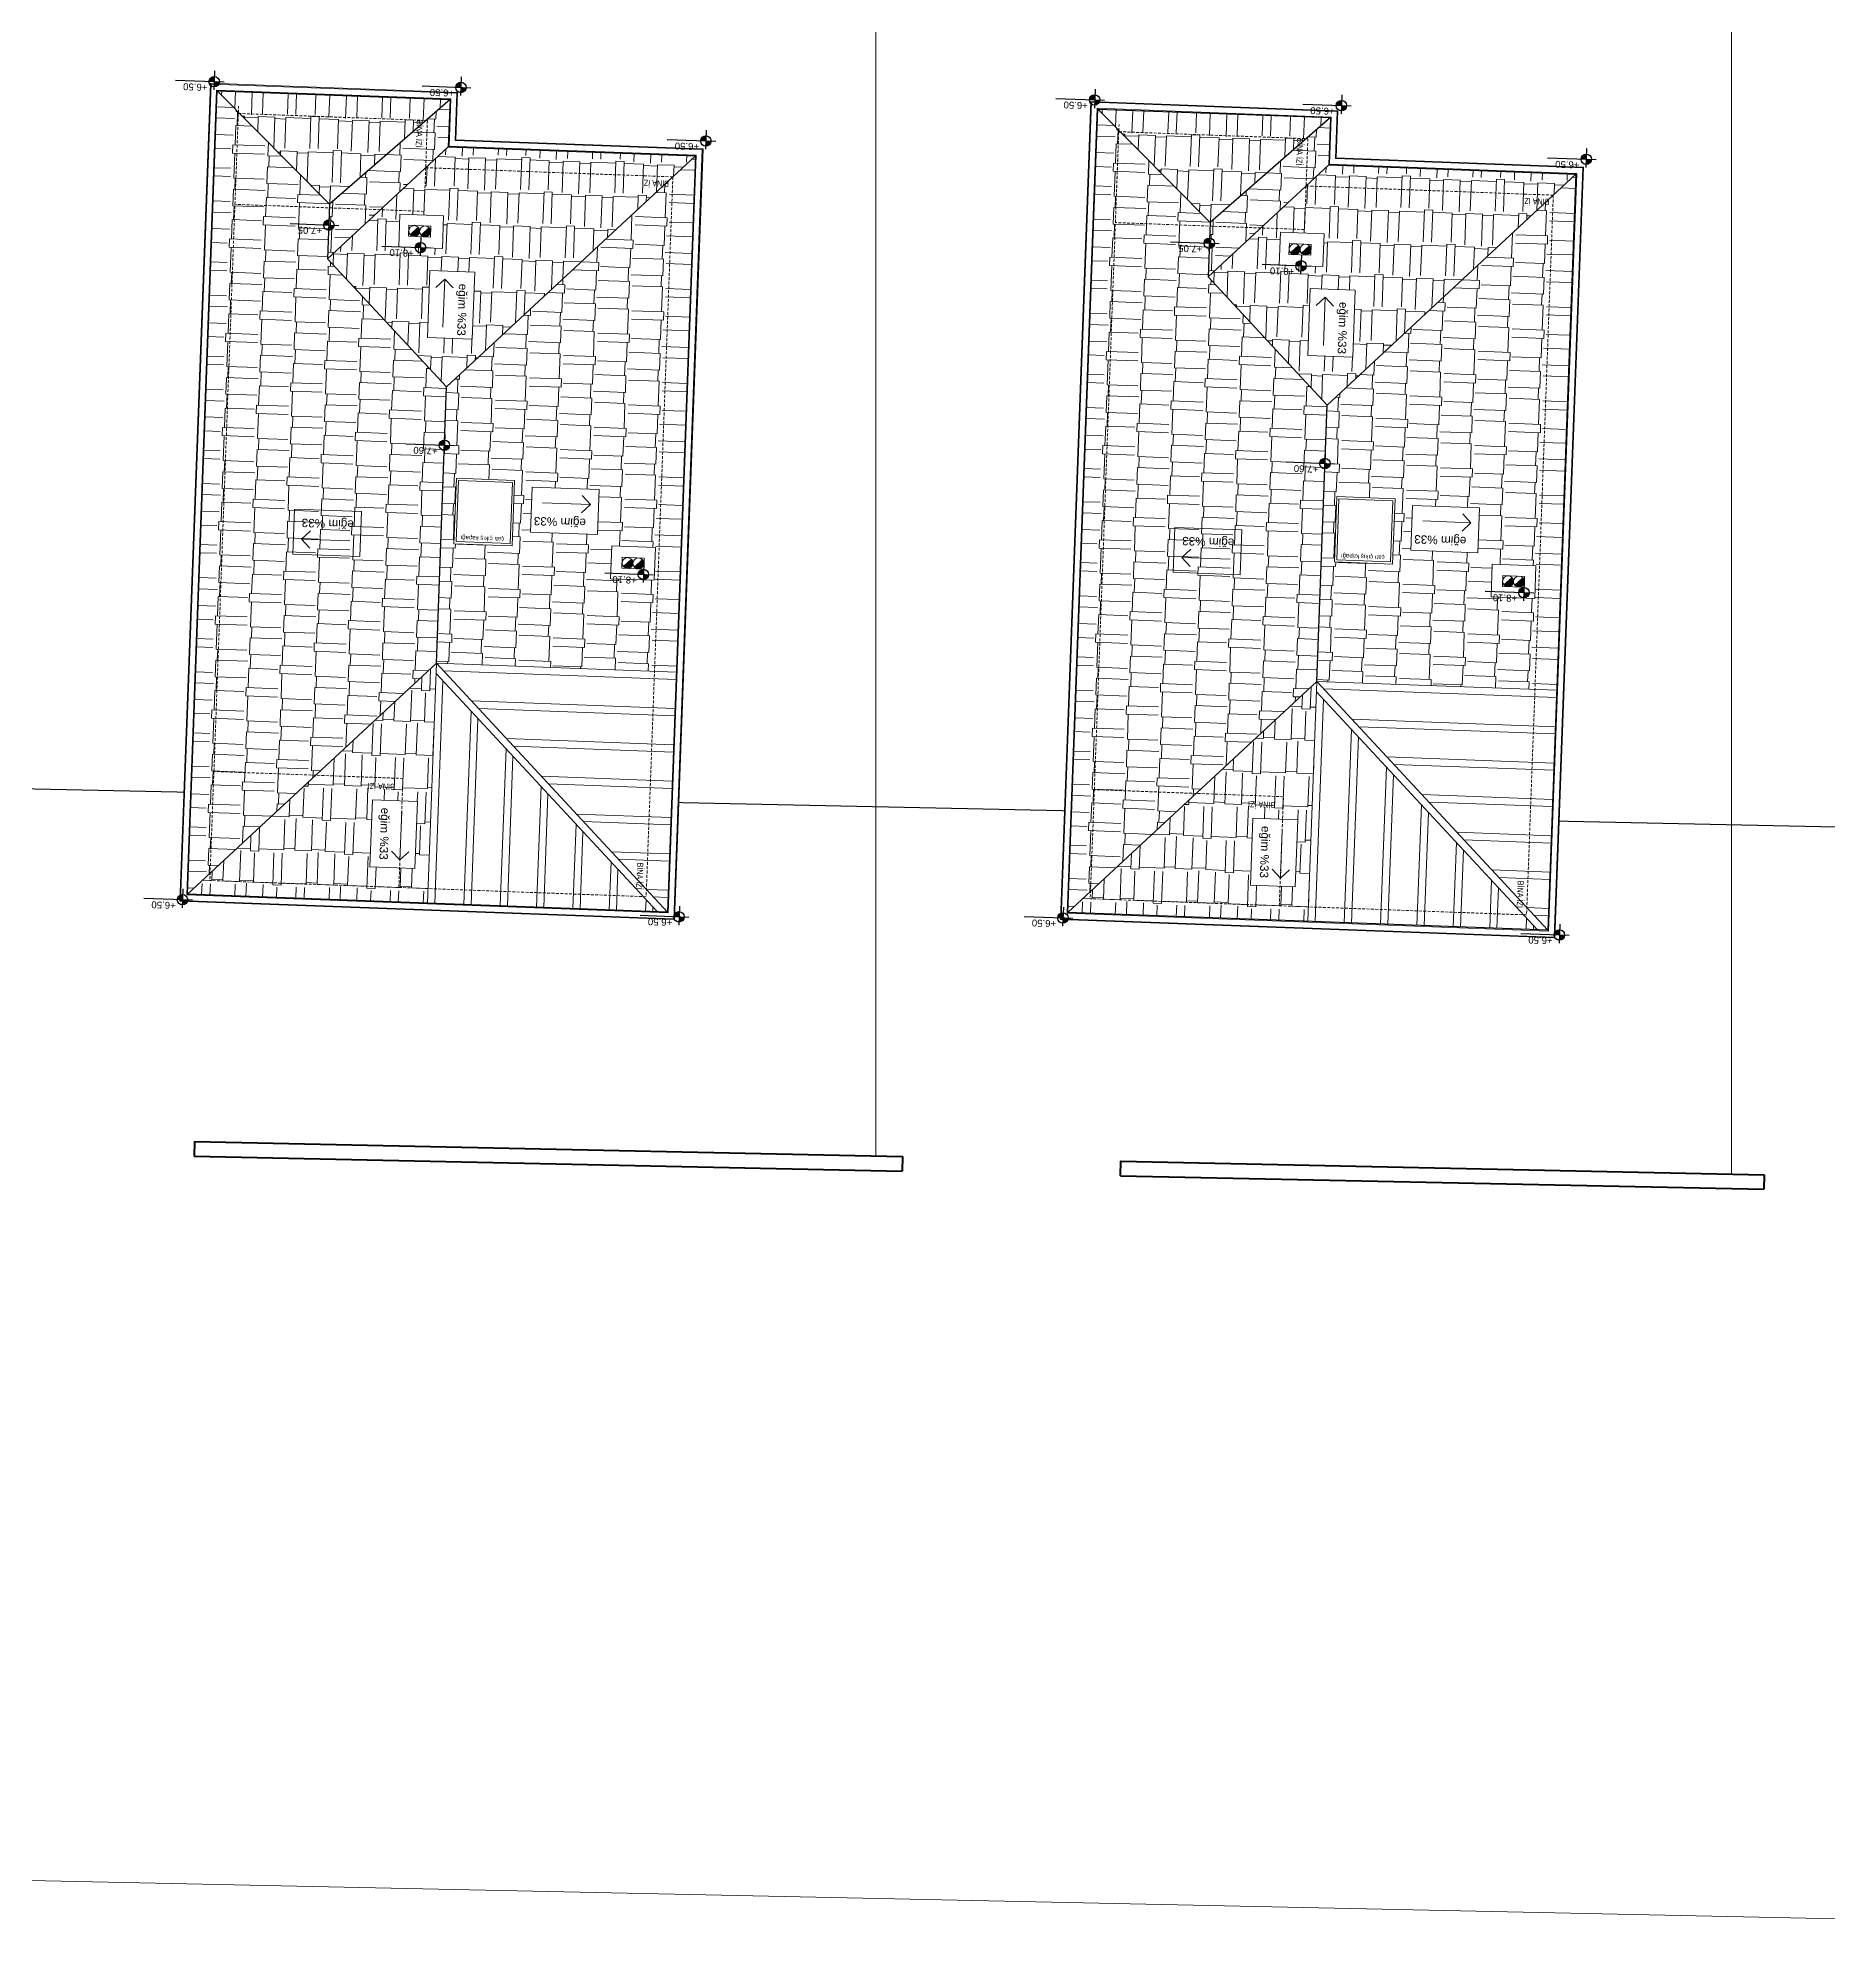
# Model space of a CAD drawing. Header units: centimetres. Extents: x 63871 to 181827, y -95930 to 42199.
# Drawn here: x 173353 to 175814, y -33886 to -31259 of the extents above; entities that cross this region are included whole.
import ezdxf
from ezdxf.enums import TextEntityAlignment as Align

# ---------------------------------------------------------------- set-up
doc = ezdxf.new("R2010")
doc.units = ezdxf.units.CM
doc.linetypes.add('11-021_500-SatisOfisi_220512$0${ Diamond }', pattern=[12, 4, -2, 2, 2, -2])
for name, color, linetype, lineweight in [('03_PARSEL_ALN_YENI', 40, 'Continuous', 0), ('A-AREA-IDEN', 7, 'Continuous', 9), ('ARA SINIRLAR', 225, 'Continuous', 15), ('Baca', 82, 'Continuous', 9), ('İz DÜŞÜMÜ', 7, '11-021_500-SatisOfisi_220512$0${ Diamond }', 18), ('OLUK', 222, 'Continuous', 15), ('PARSEL SINIRI', 12, 'Continuous', 50), ('TARAMA', 251, 'Continuous', 5), ('Çatı', 144, 'Continuous', 30), ('ÇEKME MESAFESİ', 5, 'Continuous', 25)]:
    doc.layers.add(name, color=color, linetype=linetype, lineweight=lineweight)
doc.layers.add('KOT', color=171, linetype='Continuous')
doc.styles.add('Arial', font='Arial.ttf', dxfattribs={"height": 250})
doc.styles.add('Arial_1', font='Arial.ttf', dxfattribs={"height": 300})
doc.styles.add('MtXpl_Arial_Narrow_1', font='')
doc.styles.get('MtXpl_Arial_Narrow_1').set_extended_font_data('Arial Narrow')
pattern_1 = [(177.87319, (372834.166, -3423.594), (-98.784803, -42.082955), [22.86, -19.05, 26.67, -11.43, 34.29, -15.24]), (177.87319, (372811.25, -3424.65), (-98.784803, -42.082955), [19.05, -72.39, 15.24, -22.86]), (177.87319, (372765.74, -3418.194), (-98.784803, -42.082955), [11.43, -118.11]), (267.87319, (372834.166, -3423.594), (30.6659616, -46.8903553), [43.815, -139.065]), (267.87319, (372811.322, -3422.746), (30.6659616, -46.8903553), [42.8625, -140.0175]), (267.87319, (372792.285, -3422.04), (30.6659616, -46.8903553), [40.005, -142.875]), (267.87319, (372765.74, -3418.194), (30.6659616, -46.8903553), [43.815, -139.065]), (267.87319, (372754.317, -3417.77), (30.6659616, -46.8903553), [43.815, -139.065]), (267.87319, (372719.945, -3419.352), (30.6659616, -46.8903553), [41.91, -140.97])]
pattern_2 = [(87.87319, (372834.166, -3423.594), (-42.082955, 98.784803), [22.86, -19.05, 26.67, -11.43, 34.29, -15.24]), (87.87319, (372833.11, -3400.68), (-42.082955, 98.784803), [19.05, -72.39, 15.24, -22.86]), (87.87319, (372839.567, -3355.167), (-42.082955, 98.784803), [11.43, -118.11]), (177.87319, (372834.166, -3423.594), (-46.8903553, -30.6659616), [43.815, -139.065]), (177.87319, (372835.015, -3400.75), (-46.8903553, -30.6659616), [42.8625, -140.0175]), (177.87319, (372835.722, -3381.713), (-46.8903553, -30.6659616), [40.005, -142.875]), (177.87319, (372839.567, -3355.167), (-46.8903553, -30.6659616), [43.815, -139.065]), (177.87319, (372839.99, -3343.745), (-46.8903553, -30.6659616), [43.815, -139.065]), (177.87319, (372838.408, -3309.373), (-46.8903553, -30.6659616), [41.91, -140.97])]
pattern_3 = [(177.87319, (371624.237, -3398.555), (-98.784803, -42.082955), [22.86, -19.05, 26.67, -11.43, 34.29, -15.24]), (177.87319, (371601.322, -3399.61), (-98.784803, -42.082955), [19.05, -72.39, 15.24, -22.86]), (177.87319, (371555.81, -3393.154), (-98.784803, -42.082955), [11.43, -118.11]), (267.87319, (371624.237, -3398.555), (30.6659616, -46.8903553), [43.815, -139.065]), (267.87319, (371601.393, -3397.707), (30.6659616, -46.8903553), [42.8625, -140.0175]), (267.87319, (371582.356, -3397), (30.6659616, -46.8903553), [40.005, -142.875]), (267.87319, (371555.81, -3393.154), (30.6659616, -46.8903553), [43.815, -139.065]), (267.87319, (371544.39, -3392.73), (30.6659616, -46.8903553), [43.815, -139.065]), (267.87319, (371510.016, -3394.313), (30.6659616, -46.8903553), [41.91, -140.97])]
pattern_4 = [(87.87319, (371624.237, -3398.555), (-42.082955, 98.784803), [22.86, -19.05, 26.67, -11.43, 34.29, -15.24]), (87.87319, (371623.18, -3375.64), (-42.082955, 98.784803), [19.05, -72.39, 15.24, -22.86]), (87.87319, (371629.64, -3330.13), (-42.082955, 98.784803), [11.43, -118.11]), (177.87319, (371624.237, -3398.555), (-46.8903553, -30.6659616), [43.815, -139.065]), (177.87319, (371625.086, -3375.71), (-46.8903553, -30.6659616), [42.8625, -140.0175]), (177.87319, (371625.793, -3356.674), (-46.8903553, -30.6659616), [40.005, -142.875]), (177.87319, (371629.638, -3330.128), (-46.8903553, -30.6659616), [43.815, -139.065]), (177.87319, (371630.062, -3318.706), (-46.8903553, -30.6659616), [43.815, -139.065]), (177.87319, (371628.48, -3284.334), (-46.8903553, -30.6659616), [41.91, -140.97])]

# ---------------------------------------------------------------- blocks, each defined once
blk = doc.blocks.new('afadfa')
at = {"layer": 'Baca'}
h = blk.add_hatch(color=0, dxfattribs=at)
h.dxf.hatch_style = 1
h.paths.add_polyline_path([(525548.6, 4261233.8, 0.670516), (525535.8, 4261228.6, 0.199315), (525538, 4261223.2)])
h = blk.add_hatch(color=0, dxfattribs=at)
h.dxf.hatch_style = 1
h.paths.add_polyline_path([(525563.7, 4261233.8, 0.675614), (525550.8, 4261228.6, 0.202965), (525553, 4261223.2)])
for p, q in [((525538, 4261223.2), (525548.6, 4261233.8)), ((525553, 4261223.2), (525563.7, 4261233.8))]:
    blk.add_line(p, q, dxfattribs=at)
blk.add_lwpolyline([(525535.8, 4261236.1), (525565.8, 4261236), (525565.8, 4261221), (525535.8, 4261221.1)], close=True, dxfattribs=at)
for centre in [(525543.3, 4261228.6), (525558.3, 4261228.6)]:
    blk.add_circle(centre, 7.5, dxfattribs=at)

msp = doc.modelspace()

# ---------------------------------------------------------------- linework, layer by layer
at = {"layer": '03_PARSEL_ALN_YENI'}
msp.add_line((172965.1, -33783.4), (177836.1, -33886.3), dxfattribs=at)
at = {"layer": '03_PARSEL_ALN_YENI', "lineweight": 0}
msp.add_line((172965.1, -33783.4), (177836.1, -33886.3), dxfattribs=at)
at = {"layer": 'ARA SINIRLAR', "color": 5}
for p, q in [((174504.3, -31133.3), (174504.3, -32795.3)), ((175680.2, -31157.4), (175680.2, -32820.1))]:
    msp.add_line(p, q, dxfattribs=at)
at = {"layer": 'PARSEL SINIRI'}
for p, q in [((173568.3, -32775.5), (173567.9, -32795.5)), ((174541.3, -32796), (174540.9, -32816)), ((175725.4, -32821.1), (175724.9, -32841.1))]:
    msp.add_line(p, q, dxfattribs=at)
for points in [[(173568.3, -32775.5), (174541.3, -32796)], [(173567.9, -32795.5), (174540.9, -32816)], [(174840.8, -32822.4), (174841.3, -32802.4), (175725.4, -32821.1)], [(174840.8, -32822.4), (175724.9, -32841.1)]]:
    msp.add_lwpolyline(points, dxfattribs=at)
at = {"layer": 'ÇEKME MESAFESİ'}
msp.add_lwpolyline([(167715.9, -26282.1), (166969.3, -28297.8), (167520.8, -32108.6), (167588.4, -32168.4), (171622.9, -32254.2), (172718.5, -32277.4), (177562.7, -32379.8), (177815.5, -32385.2), (177831.4, -32370.3), (177946.3, -29738.1), (178260.5, -22584.5)], dxfattribs=at)

# ---------------------------------------------------------------- next in the draw order: wipeouts: each hides what was drawn before it
for points in [[(174267.1, -31411.2), (174227.7, -32470.4), (173548.2, -32445.2), (173590, -31321), (173929.7, -31333.6), (173927.3, -31398.5)], [(175477, -31436.2), (175437.7, -32495.5), (174758.1, -32470.2), (174799.9, -31346), (175139.6, -31358.6), (175137.2, -31423.6)]]:
    msp.add_wipeout(points).dxf.layer = 'OLUK'

# ---------------------------------------------------------------- next in the draw order: hatches: boundary and pattern name
at = {"layer": 'KOT'}
h = msp.add_hatch(color=256, dxfattribs=at)
h.dxf.hatch_style = 1
h.paths.add_polyline_path([(173588.1, -31318.5, 0.009987), (173588.1, -31318.8), (173595.3, -31319.1), (173595.6, -31311.6, 0.414214)])
h = msp.add_hatch(color=256, dxfattribs=at)
h.dxf.hatch_style = 1
h.paths.add_polyline_path([(173595.1, -31325.5, 0.402561), (173602.5, -31318.9), (173595.3, -31318.7)])
h = msp.add_hatch(color=256, dxfattribs=at)
h.dxf.hatch_style = 1
h.paths.add_polyline_path([(173927.2, -31326.4, 0.009987), (173927.2, -31326.7), (173934.3, -31327), (173934.6, -31319.5, 0.414214)])
h = msp.add_hatch(color=256, dxfattribs=at)
h.dxf.hatch_style = 1
h.paths.add_polyline_path([(173934.1, -31333.4, 0.402561), (173941.5, -31326.8), (173934.3, -31326.5)])
h = msp.add_hatch(color=256, dxfattribs=at)
h.dxf.hatch_style = 1
h.paths.add_polyline_path([(174798.1, -31343.6, 0.009987), (174798.1, -31343.9), (174805.2, -31344.1), (174805.5, -31336.7, 0.414214)])
h = msp.add_hatch(color=256, dxfattribs=at)
h.dxf.hatch_style = 1
h.paths.add_polyline_path([(174805, -31350.6, 0.402561), (174812.4, -31344), (174805.2, -31343.7)])
h = msp.add_hatch(color=256, dxfattribs=at)
h.dxf.hatch_style = 1
h.paths.add_polyline_path([(175137.1, -31351.4, 0.009987), (175137.1, -31351.7), (175144.3, -31352), (175144.5, -31344.5, 0.414214)])
h = msp.add_hatch(color=256, dxfattribs=at)
h.dxf.hatch_style = 1
h.paths.add_polyline_path([(175144, -31358.4, 0.402561), (175151.4, -31351.8), (175144.3, -31351.6)])
h = msp.add_hatch(color=256, dxfattribs=at)
h.dxf.hatch_style = 1
h.paths.add_polyline_path([(174263.7, -31400.1, 0.009987), (174263.7, -31400.4), (174270.9, -31400.6), (174271.1, -31393.2, 0.414214)])
h = msp.add_hatch(color=256, dxfattribs=at)
h.dxf.hatch_style = 1
h.paths.add_polyline_path([(174270.6, -31407.1, 0.402561), (174278, -31400.5), (174270.9, -31400.2)])
h = msp.add_hatch(color=256, dxfattribs=at)
h.dxf.hatch_style = 1
h.paths.add_polyline_path([(175473.6, -31425.1, 0.009987), (175473.6, -31425.4), (175480.8, -31425.7), (175481.1, -31418.2, 0.414214)])
h = msp.add_hatch(color=256, dxfattribs=at)
h.dxf.hatch_style = 1
h.paths.add_polyline_path([(175480.6, -31432.1, 0.402561), (175488, -31425.5), (175480.8, -31425.2)])
h = msp.add_hatch(color=256, dxfattribs=at)
h.dxf.hatch_style = 1
h.paths.add_polyline_path([(173745.7, -31515.6, 0.009987), (173745.7, -31515.9), (173752.8, -31516.2), (173753.1, -31508.7, 0.414214)])
h = msp.add_hatch(color=256, dxfattribs=at)
h.dxf.hatch_style = 1
h.paths.add_polyline_path([(173752.6, -31522.6, 0.402561), (173760, -31516), (173752.8, -31515.7)])
h = msp.add_hatch(color=256, dxfattribs=at)
h.dxf.hatch_style = 1
h.paths.add_polyline_path([(173871.7, -31546.6, 0.009987), (173871.7, -31546.8), (173878.8, -31547.1), (173879.1, -31539.7, 0.414214)])
h = msp.add_hatch(color=256, dxfattribs=at)
h.dxf.hatch_style = 1
h.paths.add_polyline_path([(173878.6, -31553.6, 0.402561), (173886, -31547), (173878.8, -31546.7)])
h = msp.add_hatch(color=256, dxfattribs=at)
h.dxf.hatch_style = 1
h.paths.add_polyline_path([(174955.6, -31540.6, 0.009987), (174955.6, -31540.9), (174962.8, -31541.2), (174963, -31533.8, 0.414214)])
h = msp.add_hatch(color=256, dxfattribs=at)
h.dxf.hatch_style = 1
h.paths.add_polyline_path([(174962.5, -31547.7, 0.402561), (174969.9, -31541), (174962.8, -31540.8)])
h = msp.add_hatch(color=256, dxfattribs=at)
h.dxf.hatch_style = 1
h.paths.add_polyline_path([(175081.6, -31571.6, 0.009987), (175081.6, -31571.9), (175088.8, -31572.2), (175089, -31564.7, 0.414214)])
h = msp.add_hatch(color=256, dxfattribs=at)
h.dxf.hatch_style = 1
h.paths.add_polyline_path([(175088.5, -31578.6, 0.402561), (175095.9, -31572), (175088.8, -31571.7)])
h = msp.add_hatch(color=256, dxfattribs=at)
h.dxf.hatch_style = 1
h.paths.add_polyline_path([(173904.5, -31818.3, 0.009987), (173904.5, -31818.5), (173911.7, -31818.8), (173912, -31811.4, 0.414214)])
h = msp.add_hatch(color=256, dxfattribs=at)
h.dxf.hatch_style = 1
h.paths.add_polyline_path([(173911.5, -31825.3, 0.402561), (173918.9, -31818.7), (173911.7, -31818.4)])
h = msp.add_hatch(color=256, dxfattribs=at)
h.dxf.hatch_style = 1
h.paths.add_polyline_path([(175114.5, -31843.3, 0.009987), (175114.5, -31843.6), (175121.6, -31843.9), (175121.9, -31836.4, 0.414214)])
h = msp.add_hatch(color=256, dxfattribs=at)
h.dxf.hatch_style = 1
h.paths.add_polyline_path([(175121.4, -31850.3, 0.402561), (175128.8, -31843.7), (175121.6, -31843.4)])
h = msp.add_hatch(color=256, dxfattribs=at)
h.dxf.hatch_style = 1
h.paths.add_polyline_path([(174178, -31995.8, 0.009987), (174178, -31996.1), (174185.1, -31996.4), (174185.4, -31988.9, 0.414214)])
h = msp.add_hatch(color=256, dxfattribs=at)
h.dxf.hatch_style = 1
h.paths.add_polyline_path([(174184.9, -32002.8, 0.402561), (174192.3, -31996.2), (174185.2, -31996)])
h = msp.add_hatch(color=256, dxfattribs=at)
h.dxf.hatch_style = 1
h.paths.add_polyline_path([(175387.9, -32020.9, 0.009987), (175387.9, -32021.1), (175395.1, -32021.4), (175395.3, -32014, 0.414214)])
h = msp.add_hatch(color=256, dxfattribs=at)
h.dxf.hatch_style = 1
h.paths.add_polyline_path([(175394.8, -32027.9, 0.402561), (175402.2, -32021.3), (175395.1, -32021)])
h = msp.add_hatch(color=256, dxfattribs=at)
h.dxf.hatch_style = 1
h.paths.add_polyline_path([(173544.5, -32442.9, 0.009987), (173544.5, -32443.2), (173551.7, -32443.4), (173552, -32436, 0.414214)])
h = msp.add_hatch(color=256, dxfattribs=at)
h.dxf.hatch_style = 1
h.paths.add_polyline_path([(173551.5, -32449.9, 0.402561), (173558.9, -32443.3), (173551.7, -32443)])
h = msp.add_hatch(color=256, dxfattribs=at)
h.dxf.hatch_style = 1
h.paths.add_polyline_path([(174226.8, -32466.3, 0.009987), (174226.8, -32466.6), (174234, -32466.9), (174234.2, -32459.4, 0.414214)])
h = msp.add_hatch(color=256, dxfattribs=at)
h.dxf.hatch_style = 1
h.paths.add_polyline_path([(174233.7, -32473.3, 0.402561), (174241.1, -32466.7), (174234, -32466.5)])
h = msp.add_hatch(color=256, dxfattribs=at)
h.dxf.hatch_style = 1
h.paths.add_polyline_path([(174754.5, -32467.9, 0.009987), (174754.5, -32468.2), (174761.6, -32468.5), (174761.9, -32461, 0.414214)])
h = msp.add_hatch(color=256, dxfattribs=at)
h.dxf.hatch_style = 1
h.paths.add_polyline_path([(174761.4, -32474.9, 0.402561), (174768.8, -32468.3), (174761.6, -32468)])
h = msp.add_hatch(color=256, dxfattribs=at)
h.dxf.hatch_style = 1
h.paths.add_polyline_path([(175436.7, -32491.4, 0.009987), (175436.7, -32491.7), (175443.9, -32491.9), (175444.2, -32484.5, 0.414214)])
h = msp.add_hatch(color=256, dxfattribs=at)
h.dxf.hatch_style = 1
h.paths.add_polyline_path([(175443.7, -32498.4, 0.402561), (175451.1, -32491.8), (175443.9, -32491.5)])
at = {"layer": 'Çatı', "lineweight": 15}
h = msp.add_hatch(dxfattribs=at)
h.set_pattern_fill('AR-RSHKE', color=251, scale=0.15, angle=267.8732)
h.set_pattern_definition([(267.87319, (371624.237, -3398.555), (42.082955, -98.784803), [22.86, -19.05, 26.67, -11.43, 34.29, -15.24]), (267.87319, (371625.293, -3421.47), (42.082955, -98.784803), [19.05, -72.39, 15.24, -22.86]), (267.87319, (371618.837, -3466.98), (42.082955, -98.784803), [11.43, -118.11]), (357.87319, (371624.237, -3398.555), (46.8903553, 30.6659616), [43.815, -139.065]), (357.87319, (371623.39, -3421.4), (46.8903553, 30.6659616), [42.8625, -140.0175]), (357.87319, (371622.682, -3440.436), (46.8903553, 30.6659616), [40.005, -142.875]), (357.87319, (371618.837, -3466.982), (46.8903553, 30.6659616), [43.815, -139.065]), (357.87319, (371618.413, -3478.404), (46.8903553, 30.6659616), [43.815, -139.065]), (357.87319, (371619.996, -3512.776), (46.8903553, 30.6659616), [41.91, -140.97])])
h.paths.add_polyline_path([(173914.7, -31738.3), (173751.1, -31562.1), (173751.1, -31562.1), (173753.9, -31487.2), (173599.6, -31331.3), (173558.6, -32435.6), (173900.6, -32118)])
h = msp.add_hatch(dxfattribs=at)
h.set_pattern_fill('AR-RSHKE', color=251, scale=0.15, angle=177.8732)
h.set_pattern_definition(pattern_3)
h.paths.add_polyline_path([(173919.4, -31343.2), (173599.6, -31331.3), (173753.9, -31487.2)])
h.paths.add_polyline_path([(173871.2, -31368.6), (173869.6, -31409.7), (173884.8, -31410.3), (173886.4, -31369.2)], flags=24)
h = msp.add_hatch(dxfattribs=at)
h.set_pattern_fill('AR-RSHKE', color=251, scale=0.15, angle=447.8732)
h.set_pattern_definition(pattern_4)
h.paths.add_polyline_path([(173753.9, -31487.2), (173751.1, -31562.1), (173916.9, -31408.2), (173919.4, -31343.2)])
h.paths.add_polyline_path([(173871.2, -31368.6), (173869.6, -31409.7), (173884.8, -31410.3), (173886.4, -31369.2)], flags=25)
h = msp.add_hatch(dxfattribs=at)
h.set_pattern_fill('AR-RSHKE', color=251, scale=0.15, angle=267.8732)
h.set_pattern_definition([(267.87319, (372834.166, -3423.594), (42.082955, -98.784803), [22.86, -19.05, 26.67, -11.43, 34.29, -15.24]), (267.87319, (372835.22, -3446.51), (42.082955, -98.784803), [19.05, -72.39, 15.24, -22.86]), (267.87319, (372828.766, -3492.02), (42.082955, -98.784803), [11.43, -118.11]), (357.87319, (372834.166, -3423.594), (46.8903553, 30.6659616), [43.815, -139.065]), (357.87319, (372833.318, -3446.44), (46.8903553, 30.6659616), [42.8625, -140.0175]), (357.87319, (372832.61, -3465.475), (46.8903553, 30.6659616), [40.005, -142.875]), (357.87319, (372828.766, -3492.02), (46.8903553, 30.6659616), [43.815, -139.065]), (357.87319, (372828.34, -3503.443), (46.8903553, 30.6659616), [43.815, -139.065]), (357.87319, (372829.924, -3537.815), (46.8903553, 30.6659616), [41.91, -140.97])])
h.paths.add_polyline_path([(175124.6, -31763.3), (174961, -31587.1), (174961, -31587.1), (174963.8, -31512.2), (174809.5, -31356.4), (174768.5, -32460.6), (175110.5, -32143.1)])
h = msp.add_hatch(dxfattribs=at)
h.set_pattern_fill('AR-RSHKE', color=251, scale=0.15, angle=177.8732)
h.set_pattern_definition(pattern_1)
h.paths.add_polyline_path([(175129.3, -31368.2), (174809.5, -31356.4), (174963.8, -31512.2)])
h.paths.add_polyline_path([(175081.1, -31393.7), (175079.5, -31434.7), (175094.8, -31435.3), (175096.3, -31394.3)], flags=24)
h = msp.add_hatch(dxfattribs=at)
h.set_pattern_fill('AR-RSHKE', color=251, scale=0.15, angle=447.8732)
h.set_pattern_definition(pattern_2)
h.paths.add_polyline_path([(174963.8, -31512.2), (174961, -31587.1), (175126.9, -31433.2), (175129.3, -31368.2)])
h.paths.add_polyline_path([(175081.1, -31393.7), (175079.5, -31434.7), (175094.8, -31435.3), (175096.3, -31394.3)], flags=25)
h = msp.add_hatch(dxfattribs=at)
h.set_pattern_fill('AR-RSHKE', color=251, scale=0.15, angle=177.8732)
h.set_pattern_definition(pattern_3)
h.paths.add_polyline_path([(173751.1, -31562.1), (173914.7, -31738.3), (174256.7, -31420.8), (173916.9, -31408.2)])
h.paths.add_polyline_path([(173848.9, -31545.7), (173850.5, -31500.8), (173910.5, -31503), (173908.8, -31547.9)], flags=16)
h.paths.add_polyline_path([(173862.3, -31531.2), (173862.9, -31516.2), (173892.9, -31517.3), (173892.3, -31532.4)], flags=0)
h.paths.add_polyline_path([(173862.6, -31523.7, -1), (173877.6, -31524.3, -1), (173892.6, -31524.8, -1), (173877.6, -31524.3, -1)], flags=0)
h.paths.add_polyline_path([(173891.7, -31578.2), (173953.4, -31580.5), (173950, -31672.5), (173888.3, -31670.2)], flags=16)
h.paths.add_polyline_path([(173925.6, -31593.3), (173922.7, -31670.5), (173946.4, -31671.4), (173949.3, -31594.1)], flags=8)
h.paths.add_polyline_path([(174223.1, -31452.3), (174182.1, -31450.8), (174181.5, -31466), (174222.6, -31467.5)], flags=25)
h = msp.add_hatch(dxfattribs=at)
h.set_pattern_fill('AR-RSHKE', color=251, scale=0.15, angle=447.8732)
h.set_pattern_definition(pattern_4)
h.paths.add_polyline_path([(173900.6, -32118), (174230.4, -32130.3), (174256.7, -31420.8), (173914.7, -31738.3)])
h.paths.add_polyline_path([(174124.4, -31879.4), (174122.1, -31941.2), (174030, -31937.8), (174032.3, -31876)], flags=16)
h.paths.add_polyline_path([(174008.1, -31866.9), (174004.8, -31956.8), (173924.8, -31953.8), (173928.2, -31863.9)], flags=16)
h.paths.add_polyline_path([(174005, -31869.7), (174001.9, -31953.7), (173927.9, -31950.9), (173931.1, -31867)], flags=0)
h.paths.add_polyline_path([(174141.7, -31956.9), (174201.7, -31959.2), (174200, -32004.1), (174140.1, -32001.9)], flags=16)
h.paths.add_polyline_path([(174156.2, -31972.4), (174186.1, -31973.6), (174185.6, -31988.6), (174155.6, -31987.5)], flags=0)
h.paths.add_polyline_path([(174170.9, -31980.5, -1), (174185.9, -31981.1, -1), (174170.9, -31980.5, -1), (174155.9, -31980, -1)], flags=0)
h.paths.add_polyline_path([(174109.3, -31913.3), (174032, -31910.5), (174031.1, -31934.2), (174108.4, -31937.1)], flags=8)
h.paths.add_polyline_path([(173995.9, -31941.3), (173932, -31939), (173931.6, -31950.5), (173995.5, -31952.9)], flags=8)
h = msp.add_hatch(dxfattribs=at)
h.set_pattern_fill('AR-RSHKE', color=251, scale=0.15, angle=177.8732)
h.set_pattern_definition(pattern_1)
h.paths.add_polyline_path([(174961, -31587.1), (175124.6, -31763.3), (175466.6, -31445.8), (175126.9, -31433.2)])
h.paths.add_polyline_path([(175058.8, -31570.8), (175060.5, -31525.8), (175120.4, -31528), (175118.7, -31573)], flags=16)
h.paths.add_polyline_path([(175072.3, -31556.2), (175072.8, -31541.2), (175102.8, -31542.4), (175102.2, -31557.4)], flags=0)
h.paths.add_polyline_path([(175072.5, -31548.8, -1), (175087.5, -31549.3, -1), (175102.5, -31549.9, -1), (175087.5, -31549.3, -1)], flags=0)
h.paths.add_polyline_path([(175101.6, -31603.2), (175163.4, -31605.5), (175159.9, -31697.6), (175098.2, -31695.3)], flags=16)
h.paths.add_polyline_path([(175135.5, -31618.3), (175132.6, -31695.6), (175156.4, -31696.4), (175159.2, -31619.2)], flags=8)
h.paths.add_polyline_path([(175433.1, -31477.3), (175392, -31475.8), (175391.4, -31491), (175432.5, -31492.6)], flags=25)
h = msp.add_hatch(dxfattribs=at)
h.set_pattern_fill('AR-RSHKE', color=251, scale=0.15, angle=447.8732)
h.set_pattern_definition(pattern_2)
h.paths.add_polyline_path([(175110.5, -32143.1), (175440.3, -32155.3), (175466.6, -31445.8), (175124.6, -31763.3)])
h.paths.add_polyline_path([(175334.3, -31904.5), (175332, -31966.2), (175239.9, -31962.8), (175242.2, -31901.1)], flags=16)
h.paths.add_polyline_path([(175218, -31891.9), (175214.7, -31981.8), (175134.8, -31978.9), (175138.1, -31888.9)], flags=16)
h.paths.add_polyline_path([(175214.9, -31894.8), (175211.8, -31978.7), (175137.9, -31976), (175141, -31892)], flags=0)
h.paths.add_polyline_path([(175351.7, -31982), (175411.6, -31984.2), (175410, -32029.2), (175350, -32026.9)], flags=16)
h.paths.add_polyline_path([(175366.1, -31997.5), (175396.1, -31998.6), (175395.5, -32013.7), (175365.5, -32012.5)], flags=0)
h.paths.add_polyline_path([(175380.8, -32005.6, -1), (175395.8, -32006.1, -1), (175380.8, -32005.6, -1), (175365.8, -32005, -1)], flags=0)
h.paths.add_polyline_path([(175319.2, -31938.4), (175241.9, -31935.5), (175241.1, -31959.2), (175318.3, -31962.1)], flags=8)
h.paths.add_polyline_path([(175205.9, -31966.4), (175142, -31964), (175141.5, -31975.5), (175205.4, -31977.9)], flags=8)
h = msp.add_hatch(dxfattribs=at)
h.set_pattern_fill('AR-RSHKE', color=251, scale=0.15, angle=357.8732)
h.set_pattern_definition([(357.87319, (371624.237, -3398.555), (98.784803, 42.082955), [22.86, -19.05, 26.67, -11.43, 34.29, -15.24]), (357.87319, (371647.152, -3397.5), (98.784803, 42.082955), [19.05, -72.39, 15.24, -22.86]), (357.87319, (371692.664, -3403.956), (98.784803, 42.082955), [11.43, -118.11]), (87.87319, (371624.237, -3398.555), (-30.6659616, 46.8903553), [43.815, -139.065]), (87.87319, (371647.08, -3399.403), (-30.6659616, 46.8903553), [42.8625, -140.0175]), (87.87319, (371666.12, -3400.11), (-30.6659616, 46.8903553), [40.005, -142.875]), (87.87319, (371692.664, -3403.956), (-30.6659616, 46.8903553), [43.815, -139.065]), (87.87319, (371704.086, -3404.38), (-30.6659616, 46.8903553), [43.815, -139.065]), (87.87319, (371738.46, -3402.797), (-30.6659616, 46.8903553), [41.91, -140.97])])
h.paths.add_polyline_path([(173900.6, -32118), (173558.6, -32435.6), (173888.3, -32447.8)])
h.paths.add_polyline_path([(173874.5, -32308.3), (173871, -32400.4), (173809.3, -32398.1), (173812.7, -32306)], flags=16)
h.paths.add_polyline_path([(173818.7, -32313.4), (173815.8, -32390.7), (173839.6, -32391.6), (173842.4, -32314.3)], flags=8)
h.paths.add_polyline_path([(173846.3, -32281.4), (173805.3, -32279.9), (173804.7, -32295.1), (173845.8, -32296.7)], flags=24)
h = msp.add_hatch(dxfattribs=at)
h.set_pattern_fill('AR-RSHKE', color=251, scale=0.15, angle=357.8732)
h.set_pattern_definition([(357.87319, (372834.166, -3423.594), (98.784803, 42.082955), [22.86, -19.05, 26.67, -11.43, 34.29, -15.24]), (357.87319, (372857.08, -3422.54), (98.784803, 42.082955), [19.05, -72.39, 15.24, -22.86]), (357.87319, (372902.593, -3428.995), (98.784803, 42.082955), [11.43, -118.11]), (87.87319, (372834.166, -3423.594), (-30.6659616, 46.8903553), [43.815, -139.065]), (87.87319, (372857.01, -3424.443), (-30.6659616, 46.8903553), [42.8625, -140.0175]), (87.87319, (372876.047, -3425.15), (-30.6659616, 46.8903553), [40.005, -142.875]), (87.87319, (372902.593, -3428.995), (-30.6659616, 46.8903553), [43.815, -139.065]), (87.87319, (372914.015, -3429.42), (-30.6659616, 46.8903553), [43.815, -139.065]), (87.87319, (372948.388, -3427.836), (-30.6659616, 46.8903553), [41.91, -140.97])])
h.paths.add_polyline_path([(175110.5, -32143.1), (174768.5, -32460.6), (175098.3, -32472.8)])
h.paths.add_polyline_path([(175084.4, -32333.3), (175081, -32425.4), (175019.2, -32423.1), (175022.6, -32331)], flags=16)
h.paths.add_polyline_path([(175028.6, -32338.4), (175025.8, -32415.7), (175049.5, -32416.6), (175052.4, -32339.3)], flags=8)
h.paths.add_polyline_path([(175056.3, -32306.5), (175015.2, -32304.9), (175014.6, -32320.1), (175055.7, -32321.7)], flags=24)

# ---------------------------------------------------------------- next in the draw order: linework, layer by layer
at = {"layer": 'A-AREA-IDEN'}
for p, q in [((173912.2, -31590), (173899.8, -31601.5)), ((173909.7, -31656.3), (173912.2, -31590)), ((173912.2, -31590), (173923.6, -31602.3)), ((175122.1, -31615.1), (175109.8, -31626.5)), ((175119.6, -31681.3), (175122.1, -31615.1)), ((175122.1, -31615.1), (175133.5, -31627.4)), ((174112.5, -31899.9), (174101.1, -31887.6)), ((174046.3, -31897.5), (174112.5, -31899.9)), ((174112.5, -31899.9), (174100.2, -31911.4)), ((175322.4, -31925), (175311, -31912.6)), ((173715.3, -31947.6), (173727.6, -31936.1)), ((173781.5, -31950), (173715.3, -31947.6)), ((173715.3, -31947.6), (173726.7, -31959.9)), ((175256.2, -31922.5), (175322.4, -31925)), ((175322.4, -31925), (175310.1, -31936.4)), ((174925.2, -31972.6), (174937.5, -31961.2)), ((174991.4, -31975.1), (174925.2, -31972.6)), ((174925.2, -31972.6), (174936.6, -31984.9)), ((173853, -32322.3), (173850.6, -32388.5)), ((175062.9, -32347.3), (175060.5, -32413.5)), ((173850.6, -32388.5), (173839.1, -32376.2)), ((173850.6, -32388.5), (173862.9, -32377.1)), ((175060.5, -32413.5), (175049.1, -32401.2)), ((175060.5, -32413.5), (175072.8, -32402.1))]:
    msp.add_line(p, q, dxfattribs=at)
for points in [[(173888.3, -31670.2), (173891.7, -31578.2), (173953.4, -31580.5), (173950, -31672.5)], [(175098.2, -31695.3), (175101.6, -31603.2), (175163.4, -31605.5), (175159.9, -31697.6)], [(174004.8, -31956.8), (173924.8, -31953.8), (173928.2, -31863.9), (174008.1, -31866.9)], [(174001.9, -31953.7), (173927.9, -31950.9), (173931.1, -31867), (174005, -31869.7)], [(174032.3, -31876), (174124.4, -31879.4), (174122.1, -31941.2), (174030, -31937.8)], [(175214.7, -31981.8), (175134.8, -31978.9), (175138.1, -31888.9), (175218, -31891.9)], [(175211.8, -31978.7), (175137.9, -31976), (175141, -31892), (175214.9, -31894.8)], [(173795.5, -31971.5), (173703.4, -31968), (173705.7, -31906.3), (173797.8, -31909.7)], [(175242.2, -31901.1), (175334.3, -31904.5), (175332, -31966.2), (175239.9, -31962.8)], [(175005.4, -31996.5), (174913.3, -31993.1), (174915.6, -31931.3), (175007.7, -31934.8)], [(173874.5, -32308.3), (173871, -32400.4), (173809.3, -32398.1), (173812.7, -32306)], [(175084.4, -32333.3), (175081, -32425.4), (175019.2, -32423.1), (175022.6, -32331)]]:
    msp.add_lwpolyline(points, close=True, dxfattribs=at)
at = {"layer": 'Baca'}
for points in [[(173910.5, -31503), (173850.5, -31500.8), (173848.9, -31545.7), (173908.8, -31547.9)], [(175120.4, -31528), (175060.5, -31525.8), (175058.8, -31570.8), (175118.7, -31573)], [(174201.7, -31959.2), (174141.7, -31956.9), (174140.1, -32001.9), (174200, -32004.1)], [(175411.6, -31984.2), (175351.7, -31982), (175350, -32026.9), (175410, -32029.2)]]:
    msp.add_lwpolyline(points, close=True, dxfattribs=at)
at = {"layer": 'İz DÜŞÜMÜ'}
for p, q in [((173594.9, -32266.8), (173589.3, -32416.7)), ((174804.8, -32291.8), (174799.2, -32441.7)), ((173849.1, -32426.3), (173589.3, -32416.7)), ((175059, -32451.4), (174799.2, -32441.7))]:
    msp.add_line(p, q, dxfattribs=at)
for points in [[(173885.9, -31437), (173883.6, -31497), (173623.8, -31487.3), (173628.4, -31362.4), (173888.3, -31372.1), (173885.9, -31437), (174225.6, -31449.6), (174188.9, -32439), (173849.1, -32426.3), (173854.7, -32276.4), (173594.9, -32266.8), (173628.8, -31352.4)], [(175095.8, -31462.1), (175093.6, -31522), (174833.7, -31512.4), (174838.4, -31387.5), (175098.2, -31397.1), (175095.8, -31462.1), (175435.5, -31474.7), (175398.8, -32464), (175059, -32451.4), (175064.6, -32301.5), (174804.8, -32291.8), (174838.7, -31377.5)]]:
    msp.add_lwpolyline(points, dxfattribs=at)
at = {"layer": 'KOT'}
for p, q in [((173608.9, -31319.6), (173542.2, -31317.1)), ((173595.9, -31304), (173594.9, -31330.1)), ((173934.9, -31311.9), (173933.9, -31337.9)), ((173948, -31327.5), (173881.2, -31325)), ((174818.9, -31344.6), (174752.1, -31342.2)), ((174805.8, -31329.1), (174804.8, -31355.1)), ((175144.8, -31336.9), (175143.9, -31363)), ((175157.9, -31352.5), (175091.1, -31350)), ((174271.4, -31385.5), (174270.5, -31411.6)), ((174284.5, -31401.1), (174217.7, -31398.6)), ((175481.3, -31410.6), (175480.4, -31436.6)), ((175494.4, -31426.2), (175427.7, -31423.7)), ((173753.4, -31501.1), (173752.4, -31527.1)), ((173766.5, -31516.7), (173699.7, -31514.2)), ((174963.3, -31526.1), (174962.3, -31552.2)), ((173892.5, -31547.6), (173825.7, -31545.1)), ((173879.4, -31532), (173878.4, -31558.1)), ((174976.4, -31541.7), (174909.6, -31539.2)), ((175102.4, -31572.7), (175035.6, -31570.2)), ((175089.3, -31557.1), (175088.3, -31583.1)), ((173912.3, -31803.7), (173911.3, -31829.8)), ((173925.3, -31819.3), (173858.6, -31816.8)), ((175135.3, -31844.4), (175068.5, -31841.9)), ((175122.2, -31828.8), (175121.2, -31854.8)), ((174198.8, -31996.9), (174132, -31994.4)), ((174185.7, -31981.3), (174184.7, -32007.3)), ((175408.7, -32021.9), (175341.9, -32019.4)), ((175395.6, -32006.3), (175394.7, -32032.4)), ((173565.3, -32443.9), (173498.6, -32441.4)), ((173552.3, -32428.3), (173551.3, -32454.4)), ((174247.6, -32467.4), (174180.8, -32464.9)), ((174234.5, -32451.8), (174233.6, -32477.9)), ((174775.3, -32469), (174708.5, -32466.5)), ((174762.2, -32453.4), (174761.2, -32479.4)), ((175457.5, -32492.4), (175390.8, -32489.9)), ((175444.5, -32476.8), (175443.5, -32502.9))]:
    msp.add_line(p, q, dxfattribs=at)
for centre in [(173595.3, -31318.8), (173934.3, -31326.7), (174805.2, -31343.8), (175144.3, -31351.7), (174270.9, -31400.3), (175480.8, -31425.4), (173752.8, -31515.9), (173878.8, -31546.8), (174962.8, -31540.9), (175088.8, -31571.9), (173911.7, -31818.5), (175121.6, -31843.6), (174185.1, -31996.1), (175395.1, -32021.1), (173551.7, -32443.1), (174234, -32466.6), (174761.6, -32468.2), (175443.9, -32491.6)]:
    msp.add_circle(centre, 7.17, dxfattribs=at)
at = {"layer": 'OLUK'}
for points in [[(173929.7, -31333.6), (173927.3, -31398.5), (174267.1, -31411.2), (174227.7, -32470.4), (173548.2, -32445.2), (173590, -31321)], [(173928.7, -31334.5), (173926.3, -31399.5), (174266, -31412.1), (174226.8, -32469.4), (173549.2, -32444.2), (173590.9, -31322)], [(173920.4, -31342.2), (173918, -31407.2), (174257.7, -31419.8), (174219.1, -32461.1), (173557.5, -32436.5), (173598.6, -31330.3)], [(175139.6, -31358.6), (175137.2, -31423.6), (175477, -31436.2), (175437.7, -32495.5), (174758.1, -32470.2), (174799.9, -31346)], [(175138.6, -31359.6), (175136.2, -31424.5), (175476, -31437.2), (175436.7, -32494.4), (174759.2, -32469.3), (174800.8, -31347)], [(175130.3, -31367.3), (175127.9, -31432.2), (175467.7, -31444.8), (175429, -32486.1), (174767.5, -32461.6), (174808.5, -31355.3)]]:
    msp.add_lwpolyline(points, close=True, dxfattribs=at)
at = {"layer": 'TARAMA'}
for p, q in [((173900.6, -32118), (173888.3, -32447.8)), ((173900.6, -32118), (174218.1, -32460.1)), ((173900.6, -32118), (174230.4, -32130.3)), ((173910.2, -32128.4), (174230, -32140.3)), ((173909.7, -32142.5), (173898.3, -32448.2)), ((174204, -32459.5), (173900.1, -32132.2)), ((175110.5, -32143.1), (175098.3, -32472.8)), ((175413.9, -32484.6), (175110, -32157.2)), ((175110.5, -32143.1), (175428, -32485.1)), ((175110.5, -32143.1), (175440.3, -32155.3)), ((175120.1, -32153.4), (175439.9, -32165.3)), ((173948.2, -32184), (173938.3, -32449.7)), ((173948.7, -32169.9), (174228.5, -32180.2)), ((173958.3, -32180.2), (174228.1, -32190.2)), ((175119.6, -32167.6), (175108.3, -32473.2)), ((173957.8, -32194.4), (173948.3, -32450)), ((175158.1, -32209), (175148.2, -32474.7)), ((175158.6, -32194.9), (175438.4, -32205.3)), ((175168.2, -32205.3), (175438.1, -32215.3)), ((173996.3, -32235.8), (173988.3, -32451.5)), ((173996.8, -32221.7), (174226.6, -32230.2)), ((174006.4, -32232), (174226.3, -32240.2)), ((175167.7, -32219.4), (175158.2, -32475.1)), ((174005.9, -32246.2), (173998.3, -32451.9)), ((175206.2, -32260.9), (175198.2, -32476.6)), ((175206.7, -32246.7), (175436.6, -32255.3)), ((175216.4, -32257.1), (175436.2, -32265.2)), ((174044.4, -32287.6), (174038.2, -32453.4)), ((174044.9, -32273.5), (174224.8, -32280.2)), ((174054.5, -32283.9), (174224.4, -32290.2)), ((175215.8, -32271.2), (175208.2, -32476.9)), ((174054, -32298), (174048.2, -32453.7)), ((175254.3, -32312.7), (175248.2, -32478.4)), ((175254.8, -32298.5), (175434.7, -32305.2)), ((175264.5, -32308.9), (175434.4, -32315.2)), ((174092.5, -32339.5), (174088.2, -32455.2)), ((174093, -32325.3), (174222.9, -32330.1)), ((174102.7, -32335.7), (174222.6, -32340.1)), ((175263.9, -32323), (175258.2, -32478.8)), ((174102.1, -32349.8), (174098.2, -32455.6)), ((175302.4, -32364.5), (175298.1, -32480.3)), ((175303, -32350.4), (175432.9, -32355.2)), ((175312.6, -32360.7), (175432.5, -32365.2)), ((174140.6, -32391.3), (174138.2, -32457.1)), ((174141.1, -32377.1), (174221.1, -32380.1)), ((174150.8, -32387.5), (174220.7, -32390.1)), ((175312.1, -32374.9), (175308.1, -32480.6)), ((174150.2, -32401.6), (174148.2, -32457.5)), ((175350.5, -32416.3), (175348.1, -32482.1)), ((175351.1, -32402.2), (175431, -32405.2)), ((175360.7, -32412.5), (175430.6, -32415.1)), ((174188.7, -32443.1), (174188.1, -32458.9)), ((174189.2, -32429), (174219.2, -32430.1)), ((174198.9, -32439.3), (174218.9, -32440.1)), ((175360.2, -32426.7), (175358.1, -32482.5)), ((174198.3, -32453.5), (174198.1, -32459.3)), ((175398.7, -32468.1), (175398.1, -32484)), ((175399.2, -32454), (175429.2, -32455.1)), ((175408.8, -32464.4), (175428.8, -32465.1)), ((175408.3, -32478.5), (175408.1, -32484.4))]:
    msp.add_line(p, q, dxfattribs=at)
at = {"layer": 'Çatı'}
for p, q in [((173753.9, -31487.2), (173599.6, -31331.3)), ((173919.4, -31343.2), (173753.9, -31487.2)), ((174963.8, -31512.2), (174809.5, -31356.4)), ((175129.3, -31368.2), (174963.8, -31512.2)), ((173751.1, -31562.1), (173916.9, -31408.2)), ((173914.7, -31738.3), (174256.7, -31420.8)), ((174961, -31587.1), (175126.9, -31433.2)), ((175124.6, -31763.3), (175466.6, -31445.8)), ((173753.9, -31487.2), (173751.1, -31562.1)), ((174963.8, -31512.2), (174961, -31587.1)), ((173914.7, -31738.3), (173751.1, -31562.1)), ((175124.6, -31763.3), (174961, -31587.1)), ((173900.6, -32118), (173914.7, -31738.3)), ((175110.5, -32143.1), (175124.6, -31763.3)), ((173900.6, -32118), (173558.6, -32435.6)), ((174218.1, -32460.1), (173900.6, -32118)), ((175110.5, -32143.1), (174768.5, -32460.6)), ((175428, -32485.1), (175110.5, -32143.1))]:
    msp.add_line(p, q, dxfattribs=at)
for points in [[(173919.4, -31343.2), (173916.9, -31408.2), (174256.7, -31420.8), (174218.1, -32460.1), (173558.6, -32435.6), (173599.6, -31331.3)], [(175129.3, -31368.2), (175126.9, -31433.2), (175466.6, -31445.8), (175428, -32485.1), (174768.5, -32460.6), (174809.5, -31356.4)]]:
    msp.add_lwpolyline(points, close=True, dxfattribs=at)

# ---------------------------------------------------------------- next in the draw order: block references
at = {"layer": 'Baca', "rotation": 177.8731895439683}
for p in [(857206.2, 4207265), (858416.1, 4207240), (857499.4, 4206808.7), (858709.4, 4206783.7)]:
    msp.add_blockref('afadfa', p, dxfattribs=at)

# ---------------------------------------------------------------- next in the draw order: texts
at = {"style": 'MtXpl_Arial_Narrow_1'}
for rotation, p in [(267.8302, (173873.6, -31371.3)), (267.8302, (175083.5, -31396.3)), (177.8302, (174220.5, -31454.8)), (177.8302, (175430.4, -31479.8)), (177.8302, (173843.7, -32283.9)), (177.8302, (175053.6, -32308.9)), (267.8302, (174176.7, -32391.8)), (267.8302, (175386.6, -32416.8))]:
    msp.add_text('BİNA İZİ', height=8.32, rotation=rotation, dxfattribs=at).set_placement(p)
at = {"layer": 'A-AREA-IDEN', "style": 'Arial_1'}
for p in [(173963.8, -31943.8), (175173.8, -31968.9)]:
    msp.add_text('çatı çıkış kapağı', height=5.953, rotation=177.8732, dxfattribs=at).set_placement(p, align=Align.CENTER)
at = {"layer": 'A-AREA-IDEN', "char_height": 11.52, "width": 136.287, "attachment_point": 2, "line_spacing_factor": 0.941778, "style": 'Arial'}
for insert, rotation in [((173941.9, -31632.5), 267.8732), ((175151.9, -31657.5), 267.8732), ((173751.1, -31932.1), 177.8732), ((174070.1, -31929.7), 177.8732), ((174961.1, -31957.1), 177.8732), ((175280, -31954.7), 177.8732), ((173835.1, -32352.6), 267.8732), ((175045, -32377.7), 267.8732)]:
    msp.add_mtext('eğim %33', dxfattribs=dict(at, insert=insert, rotation=rotation))
at = {"layer": 'KOT', "char_height": 9.45, "width": 57.696, "attachment_point": 2, "rotation": 177.8732, "line_spacing_factor": 0.941778, "style": 'Arial_1'}
for s, insert in [('+6.50', (173569.1, -31330.9)), ('+6.50', (173908.1, -31338.8)), ('+6.50', (174779, -31356)), ('+6.50', (175118.1, -31363.8)), ('+6.50', (174244.7, -31412.4)), ('+6.50', (175454.6, -31437.5)), ('+7.05', (173726.6, -31528)), ('+8.10', (173852.6, -31558.9)), ('+7.05', (174936.6, -31553)), ('+8.10', (175062.6, -31584)), ('+7.60', (173885.5, -31830.6)), ('+7.60', (175095.4, -31855.7)), ('+8.10', (174159, -32008.2)), ('+8.10', (175368.9, -32033.2)), ('+6.50', (173525.5, -32455.3)), ('+6.50', (174207.8, -32478.7)), ('+6.50', (174735.4, -32480.3)), ('+6.50', (175417.7, -32503.8))]:
    msp.add_mtext(s, dxfattribs=dict(at, insert=insert))

doc.saveas('drawing.dxf')
